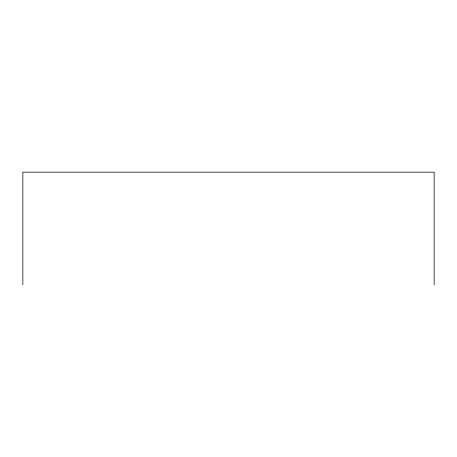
<?xml version="1.0" encoding="UTF-8"?>
<svg xmlns="http://www.w3.org/2000/svg" width="457" height="457" viewBox="0 0 457 457"><rect width="100%" height="100%" fill="white"/><g stroke="black" fill="none" stroke-linecap="round" stroke-linejoin="round"><path stroke-width="0.69" d="M434.15 284.837L434.15 172.163L22.85 172.163L22.85 284.837"/></g></svg>
